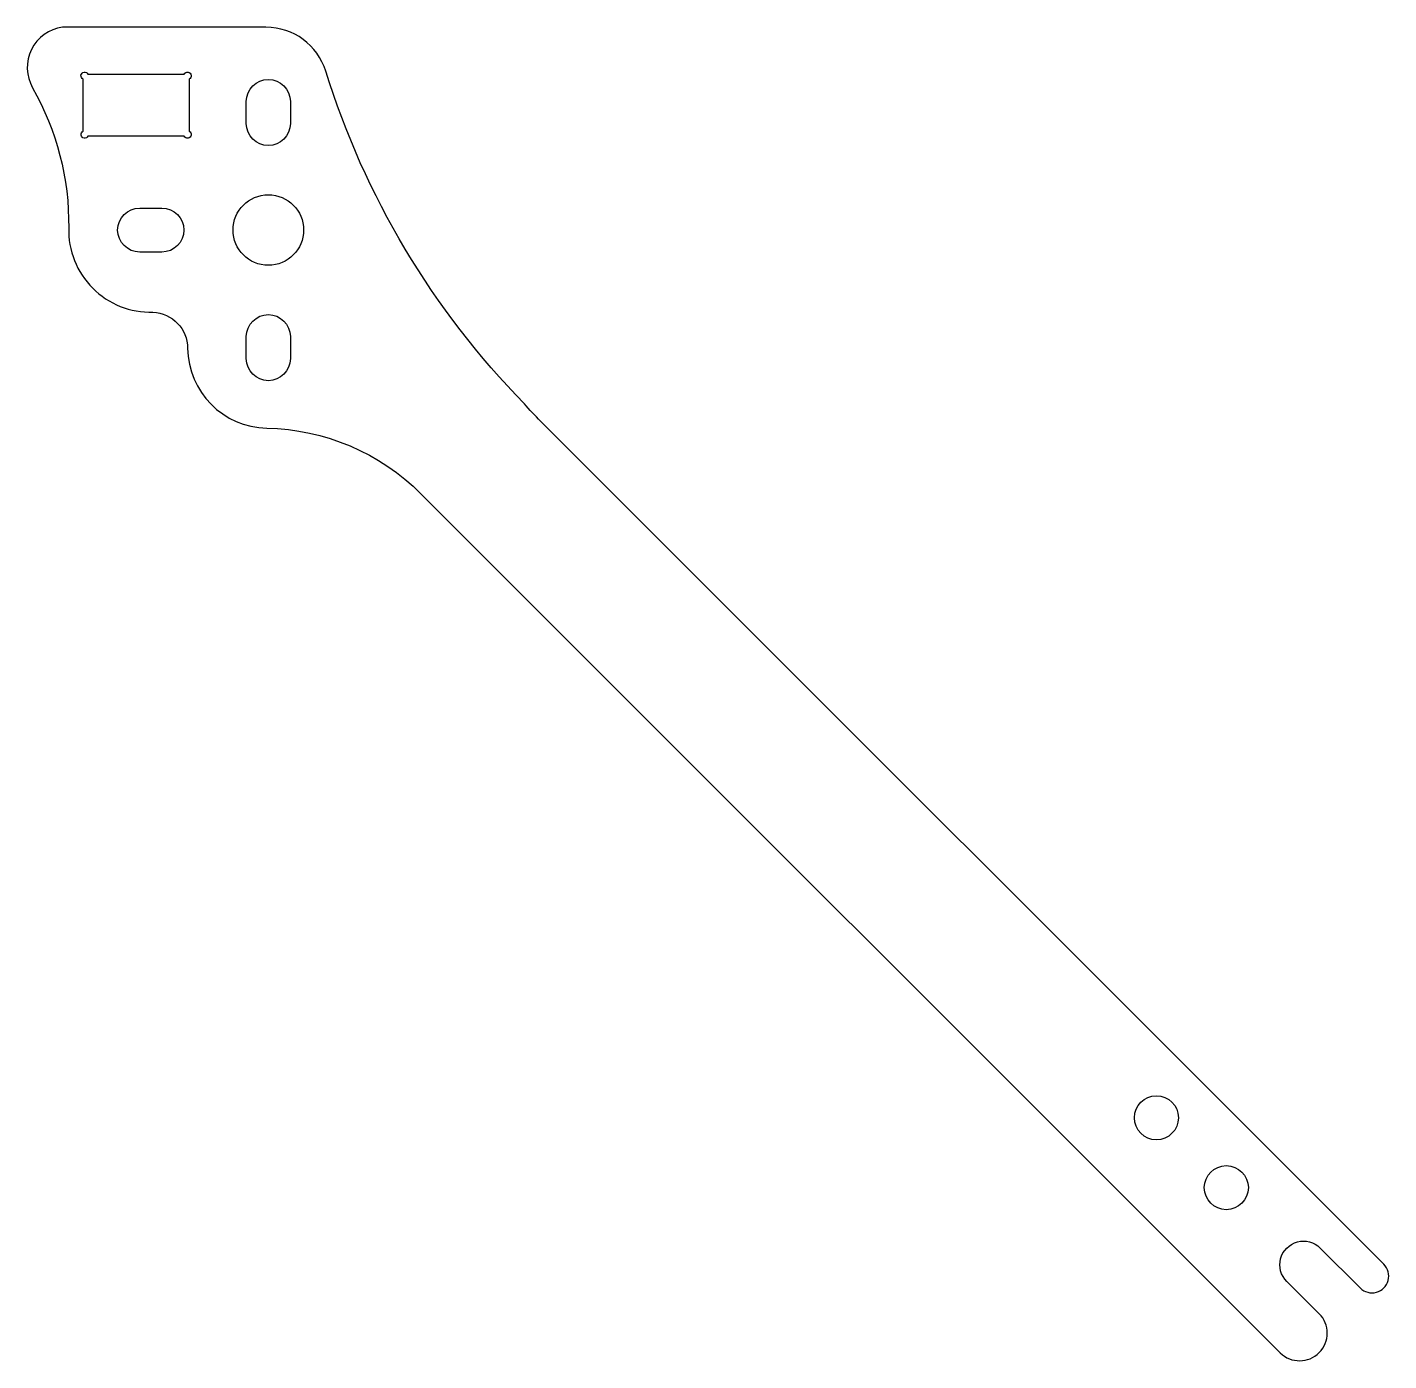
# Model space of a CAD drawing. Header units: millimetres. Extents: x -96.8 to -4.2, y 3.5 to 94.2.
import ezdxf

# ---------------------------------------------------------------- set-up
doc = ezdxf.new("R2010")
doc.units = ezdxf.units.MM

msp = doc.modelspace()

# ---------------------------------------------------------------- linework, layer by layer
for points in [[(-8.861, 11.139), (-6.143, 8.421, 1), (-4.531, 10.033), (-61.91, 67.411, -0.020192), (-63.011, 68.604, -0.118648), (-76.528, 91.238, 0.328236), (-80.593, 94.229), (-94.432, 94.229, 0.53166), (-96.475, 90.106, -0.133374), (-94.018, 80.569, 0.429143), (-88.287, 74.833, -0.397326), (-85.922, 72.377, 0.405581), (-80.54, 66.943, -0.193839), (-70.053, 62.479), (-11.582, 4.009, 0.996837), (-8.934, 6.673), (-11.134, 8.858, -1.001739)], [(-93.043, 90.7, -1.399263), (-92.708, 91.035), (-86.157, 91.035, -1.399263), (-85.823, 90.7), (-85.823, 87.149, -1.399263), (-86.157, 86.815), (-92.708, 86.815, -1.399263), (-93.043, 87.149)], [(-78.933, 89.177), (-78.933, 87.677, -1), (-81.933, 87.677), (-81.933, 89.177, -0.999983)], [(-87.685, 78.925), (-89.185, 78.925, -1), (-89.185, 81.925), (-87.685, 81.925, -1)], [(-81.933, 71.672), (-81.933, 73.172, -1), (-78.933, 73.172), (-78.933, 71.672, -1)]]:
    msp.add_lwpolyline(points, format="xyb", close=True)
for centre, radius in [((-80.433, 80.425), 2.4), ((-20.008, 20.008), 1.5), ((-15.25, 15.25), 1.5)]:
    msp.add_circle(centre, radius)

doc.saveas('drawing.dxf')
